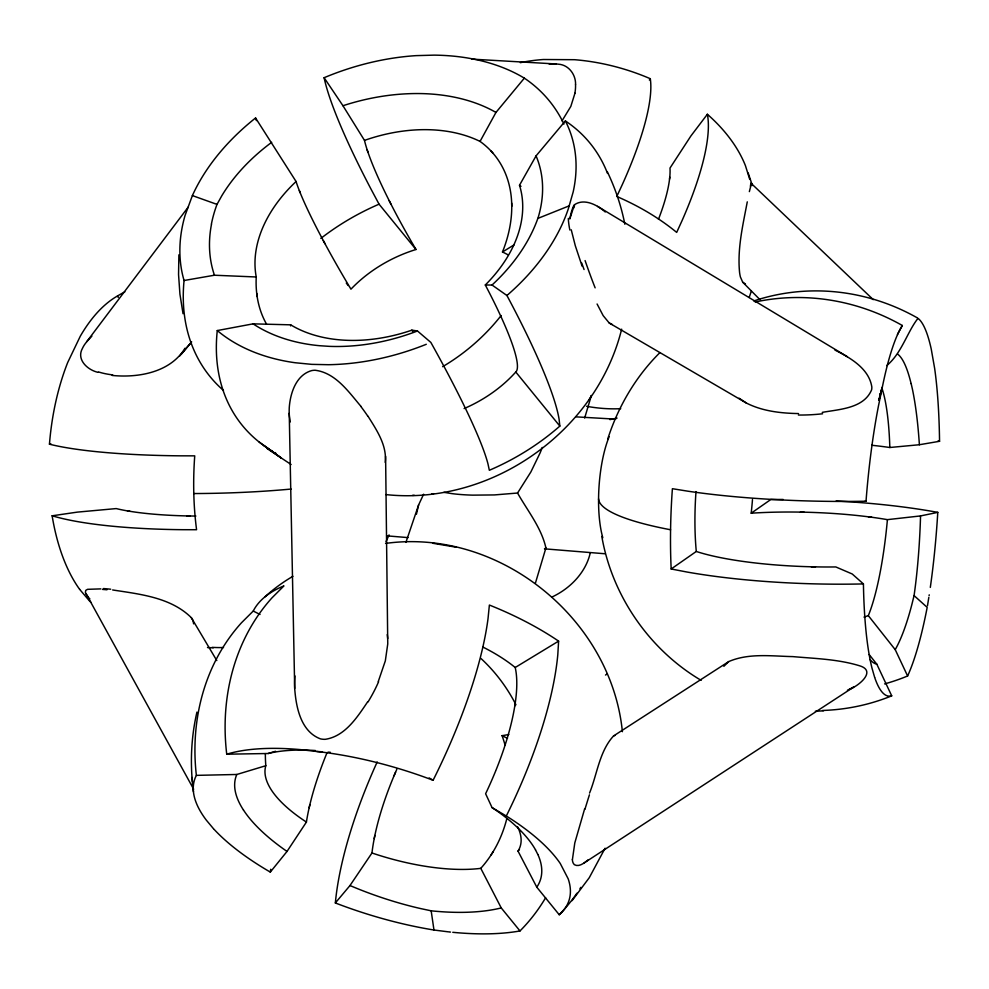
<?xml version="1.0" encoding="UTF-8"?>
<svg xmlns="http://www.w3.org/2000/svg" width="989" height="989" viewBox="0 0 989 989"><rect width="100%" height="100%" fill="white"/><g stroke="black" fill="none" stroke-linecap="round" stroke-linejoin="round"><path stroke-width="1.48" d="M368.093 416.357C376.673 430.116 387.119 445.409 385.216 462.395M535.37 583.275L545.916 547.931C541.416 527.767 527.57 510.794 517.556 493.029L494.352 494.933L472.643 495.143A48.535 8.765 -0.1 0 1 452.01 493.635L443.9 492.324M178.885 254.828L178.552 274.534L179.936 294.215L183.039 313.711M213.377 828.584L206.318 820.141A195.859 73.112 18.5 0 1 195.649 776.86L196.366 775.364A209.767 182.038 62.1 0 1 241.44 622.81L253.233 611.054A192.929 84.621 17.7 0 1 283.93 585.908L271.938 597.9A216.047 185.128 61.5 0 0 226.728 754.199L229.263 753.47A195.859 73.112 18.5 0 1 300.458 749.625L319.929 751.85A195.921 74.682 17.4 0 1 428.682 778.615L433.095 780.272A215.639 63.655 -63.9 0 0 488.034 618.558L489.382 605.045A192.929 84.621 17.7 0 1 558.612 641.119L557.796 654.743A213.327 69.996 -64.2 0 1 506.306 815.999L509.656 818.126A195.921 74.682 17.4 0 1 560.269 863.508L568.168 878.788A195.921 74.682 17.4 0 1 559.242 914.751L536.804 887.207L518.013 851.096A133.441 51.317 17.7 0 0 517.606 826.816M874.635 677.304L872.026 668.255A189.455 37.038 -85.8 0 1 863.508 588.072L863.422 583.918A208.667 41.909 1.7 0 1 686.762 571.988L671.172 568.984A189.418 49.475 -86 0 1 672.396 488.702L688.097 491.224A210.002 35.011 1.4 0 0 866.03 501.213L866.389 496.614A189.455 37.038 -85.8 0 1 878.504 405.737L882.064 388.492A189.381 34.924 -86.8 0 1 901.486 326.864L902.327 325.492A210.88 201.657 46.3 0 0 755.163 302.004M669.776 177.056L669.553 179.157M930.315 587.404L930.377 586.959A189.381 34.924 -86.8 0 0 937.782 512.376A208.667 41.909 1.7 0 0 836.138 500.978M515.269 702.759L514.774 705.973M929.091 595.675L929.227 594.822M416.431 514.193L418.619 504.922L423.613 494.203M928.832 597.381L927.472 605.75M880.692 390.692L880.791 390.086A33.515 25.801 -12.3 0 1 878.677 400.211M374.225 838.598L374.856 835.47M878.751 399.791L878.924 398.926M196.947 712.092C190.877 738.177 189.95 765.239 193.448 791.756M747.276 201.843C742.912 225.096 737.201 248.746 739.587 272.544A29.262 8.629 -84.1 0 0 740.402 276.957L742.69 282.186L759.985 299.679M749.353 191.619L751.417 183.583L873.25 299.642M574.955 93.238L570.814 106.429L562.012 120.868M880.062 394.079L880.42 395.031M879.753 394.982L879.938 394.117M309.161 807.753L309.891 804.626M937.782 512.376L920.549 515.924A161.281 31.549 -88.4 0 1 916.593 575.338A161.009 31.512 -88.4 0 1 914.071 595.601L911.945 604.192A160.762 36.754 -85.5 0 1 895.218 649.625L907.605 675.981A204.093 195.909 44.9 0 1 884.599 683.906M621.648 329.164C596.355 431.686 490.977 505.923 385.846 494.587M584.66 418.026L591.274 395.835M584.66 808.779L574.794 842.937L572.421 859.54M269.144 449.117A223.922 155.854 -38.9 0 1 217.271 330.561L253.073 323.848L290.692 324.837A140.042 97.021 -24 0 0 411.894 330.153L417.432 330.956L430.845 342.417A223.329 24.552 58.5 0 1 487.973 463.89L489.345 470.282A198.517 143.998 -24 0 0 559.836 426.086L515.788 372.012A144.555 21.251 58.8 0 0 515.949 356.25L515.454 354.322A144.555 21.251 58.8 0 0 495.885 305.836L494.191 302.374A144.555 21.251 58.8 0 0 485.302 284.993A140.042 97.021 -24 0 0 519.497 185.252L536.063 155.879L565.374 120.93L566.771 123.773A206.59 140.784 -22.9 0 1 573.163 191.977L568.428 208.506A206.676 143.368 -23.8 0 1 510.435 292.41L508.259 294.339M573.484 207.579L569.812 218.965A34.541 11.312 -88.3 0 1 574.04 205.044C583.955 197.763 597.356 204.946 605.256 211.98M589.543 793.067C597.195 774.239 599.421 751.207 613.588 735.915L728.757 661.567C748.784 652.901 771.568 656.164 792.795 656.609C814.998 658.575 837.72 659.144 859.194 665.659C877.305 670.802 858.662 685.847 849.971 689.073M405.91 542.368L418.619 504.922M749.168 297.504L751.356 291.063M607.778 438.881C618.174 406.627 635.729 376.562 659.861 352.665M495.551 771.247L494.117 774.708A138.757 45.42 -64.2 0 1 485.611 793.734L492.077 807.642L506.306 815.999M378.206 681.73L385.327 660.875L387.75 643.95L385.599 456.288M394.067 775.735L395.563 772.211M563.953 124.082A218.594 156.831 -39 0 0 524.343 78.143L521.388 76.413A206.59 140.784 -22.9 0 0 434.122 55.137L416.159 55.631A206.59 140.784 -22.9 0 0 324.108 77.711L342.96 105.736L364.484 140.389A144.555 21.251 58.8 0 0 415.986 249.5A114.563 83.014 -24 0 0 350.947 289.184A145.198 15.911 58.5 0 1 296.07 181.519L255.57 117.975A206.59 140.784 -22.9 0 0 192.385 195.587L185.03 215.553A206.676 143.368 -23.8 0 0 184.065 280.505A218.594 156.831 -39 0 0 223.477 390.457M386.031 541.651L389.073 534.901M377.192 761.938L376.71 763.001A213.327 69.996 -64.2 0 0 335.345 902.957A195.859 73.112 18.5 0 0 433.973 930.019L448.66 931.885M605.083 848.228L589.271 877.7L572.062 900.67M211.423 223.984A174.793 124.997 -23.5 0 1 216.999 204.389L221.82 195.735A175.622 119.508 -20.9 0 1 271.678 142.329M886.75 365.584C901.585 353.469 907.42 331.562 918.002 318.347A189.381 34.924 -86.8 0 1 931.255 349.142L934.63 368.291A189.381 34.924 -86.8 0 1 939.55 441.292L919.411 444.729L889.828 447.498A136.593 22.722 1.4 0 0 874.066 445.507L871.717 445.248M902.327 325.492L897.456 334.467M184.992 348.239C170.392 372.383 138.349 378.045 112.165 375.437M524.343 78.143L495.946 112.449L480.048 141.415A142.292 101.904 -39 0 1 502.474 251.997A114.563 83.014 -24 0 1 507.827 254.717M723.837 666.314L728.757 661.567M545.916 547.931L544.494 548.833L605.206 553.778M493.091 851.776L491.187 854.805M367.747 701.696C357.326 717.074 345.248 736.224 325.393 739.302A21.338 19.137 -63.8 0 1 321.623 739.092A21.399 19.199 -63.9 0 1 320.349 738.832C300.73 731.403 296.032 707.048 294.697 688.431L289.233 413.217M213.612 828.831A195.859 73.112 18.5 0 0 270.306 872.1L287.02 851.43L306.417 822.069A140.253 41.303 -63.9 0 1 327.087 752.555M880.68 392.435L881.545 391.149M396.861 769.232A138.757 45.42 -64.2 0 0 371.963 852.988L349.982 885.551L335.345 902.957M517.556 493.029L530.87 471.963L540.204 452.715A48.412 14.365 -61.3 0 0 542.219 447.436M649.34 80.01L650.292 78.712A159.847 104.08 17.7 0 0 574.547 59.699L543.381 59.513A159.847 104.08 17.7 0 0 520.313 62.678M188.244 207.072L85.289 343.616A21.202 10.805 -45.5 0 0 84.349 344.938A19.409 9.754 -45.7 0 0 82.458 348.351C76.141 359.625 87.613 369.997 97.96 372.334M749.674 179.157L745.409 165.596A159.822 104.068 17.7 0 0 707.358 114.267L690.891 135.975L669.998 168.068A118.482 33.379 -59.6 0 1 658.476 219.298M86.76 341.662L91.89 336.112M181.543 353.852L191.124 342.503M179.8 355.904L191.668 341.86M507.814 294.734L506.924 295.501A222.34 32.785 58.8 0 1 559.106 419.311L559.836 426.086M588.368 859.701C584.586 862.606 579.307 867.514 574.312 864.67L573.175 863.038A21.338 8.629 -64 0 1 572.359 859.614M671.172 568.984L696.293 551.466A135.728 27.185 1.7 0 0 835.816 566.944L852.234 573.991L863.422 583.918M752.481 499.519A109.198 28.458 -86 0 1 751.195 513.192L770.827 499.494L783.189 499.457M584.128 862.94L853.668 687.083L847.412 690.248M502.474 251.997L514.144 244.827M495.749 770.752A138.757 45.42 -64.2 0 0 515.207 667.501L558.612 641.119M492.028 285.017A174.361 124.602 -23.5 0 0 537.843 218.421L569.281 205.823M613.588 735.915L614.861 735.544M753.766 300.965L756.029 300.223A204.093 195.909 44.9 0 1 917.26 317.828M196.366 775.364L236.841 774.474L265.806 765.709A133.441 51.317 17.7 0 0 306.417 822.069M226.728 754.199L268.143 753.507L275.535 751.269M617.062 418.087L609.892 419.608M184.053 280.505L214.39 275.226L256.238 276.982A140.042 97.021 -24 0 1 296.07 181.519M79.602 589.308A164.594 85.474 -86 0 1 52.133 515.801L77.365 512.117L116.208 508.581A121.672 21.981 -1.4 0 0 195.871 516.06M822.242 412.376C839.55 409.261 863.929 408.432 871.63 389.765A20.472 16.492 18.5 0 0 871.828 386.959C868.997 368.501 850.206 357.721 834.926 350.057M124.837 291.891A188.343 162.777 70.8 0 0 117.567 295.934A164.594 85.388 -86 0 0 80.27 336.248L67.709 362.469A164.594 85.388 -86 0 0 49.45 444.185L50.983 443.999M751.195 513.192A135.728 27.185 1.7 0 1 887.417 519.645L920.549 515.924M385.562 543.418C498.852 527.718 611.165 618.422 622.39 731.675M549.254 64.248L553.939 63.914M431.699 493.808L433.639 493.696M412.524 495.378L414.206 495.279M823.491 710.868L815.344 711.215M800.385 512.117L804.144 512.191M190.345 515.998L186.649 515.912M798.543 413.575C780.717 413.254 762.321 411.201 746.25 402.968L609.236 323.007L603.154 315.615L597.084 303.994M815.492 566.87L811.24 566.771M485.302 284.993L492.065 285.042L506.924 295.501M207.505 647.535L213.265 647.844M556.263 63.976L471.629 59.117M100.866 588.888L87.551 589.32L85.722 590.396L85.4 592.485L193.659 789.222M575.845 416.851L615.751 419.151M316.764 751.479L322.439 751.813M328.051 752.147L330.289 752.283M386.6 535.828L408.024 537.608M452.777 932.306L455.954 932.602A195.921 74.682 17.4 0 0 519.991 930.946A209.767 182.038 62.1 0 0 545.619 897.74M450.502 932.083L449.587 931.984M112.647 589.963C139.919 594.166 170.874 597.381 191.334 617.68L216.801 660.578M868.367 516.814L871.754 517.259M456.226 547.201L432.811 543.27M129.967 511.301L127.383 510.868M519.991 930.946L501.238 907.927A166.164 68.154 16.8 0 1 452.158 912.254A165.892 68.043 16.8 0 1 431.179 910.82L420.894 908.631A166.486 64.396 20.1 0 1 349.995 885.538M612.265 324.503L609.236 323.007M192.385 195.587L216.999 204.389M745.471 284.016L742.69 282.186M253.233 611.054L260.058 614.466M505.07 745.051A136.655 118.482 62 0 0 502.066 735.655L507.505 738.387M274.843 452.505L275.671 452.974M291.137 464.533L267.277 448.697M701.152 680.358C649.303 649.761 612.117 595.749 601.807 536.446M271.555 450.613L272.371 451.095M746.25 402.968L739.055 398.196M597.554 206.355L847.35 356.72M429.177 777.898L429.98 778.38M430.771 778.85L433.095 780.272M269.948 449.624L270.751 450.119M263.667 445.433L281.346 458.043L259.155 442.034M865.35 500.718L866.03 501.213M914.071 595.588L927.188 607.394A189.455 37.038 -85.8 0 1 907.605 675.981M89.047 597.999L89.863 598.877M491.113 151.119L493.128 153.369M88.281 597.133L86.031 594.018M324.108 77.711A222.34 32.785 58.8 0 0 370.974 189.035L379.059 204.179L415.986 249.5M751.566 183.633L752.332 185.524M895.218 649.662L868.317 615.64A129.472 25.875 -86 0 0 887.417 519.645M822.551 710.461A210.88 201.657 46.3 0 0 891.719 695.848L876.847 664.237L869.17 654.545M360.824 406.232C348.487 391.656 335.518 372.816 315.157 370.245A20.373 15.49 35.9 0 0 311.56 370.628C296.156 375.054 290.37 392.893 289.283 407.32A125.739 86.253 -5.6 0 0 289.406 416.146L290.247 421.982M346.274 283.064L348.14 285.512M79.602 589.308L89.418 600.855A164.594 85.474 -86 0 0 90.803 602.177M535.506 849.897L537.843 854.484M325.01 243.727L323.304 240.55M371.963 852.988A133.441 51.317 17.7 0 0 480.79 868.354L501.238 907.927M390.803 203.845L389.172 200.631M607.258 171.616C615.269 188.318 621.29 206.046 624.838 224.243M117.555 295.934L118.247 297.429M300.199 192.731L299.346 190.605M582.101 266.177L575.301 245.717L571.246 229.794M367.871 151.997L367.142 149.809M748.166 172.951L752.11 184.758M911.141 383.559L912.365 388.961A161.158 31.5 -88.4 0 1 919.387 444.766M257.165 296.601L256.72 293.337M431.167 910.82L433.973 930.019M387.255 634.567L387.688 638.511M192.027 777.453L192.484 781.767M575.573 84.288C575.771 74.447 568.539 64.755 558.303 64.174A18.086 7.739 -9.1 0 0 554.087 63.951M193.634 623.861L193.065 620.869A30.127 13.772 17.4 0 0 191.297 617.68M511.672 203.079L511.746 206.342M574.51 205.353A17.79 11.683 62.2 0 1 573.805 207.863M515.788 372.012A114.563 83.014 -24 0 1 464.101 408.581M266.56 324.194A142.292 101.904 -39 0 1 256.238 276.982M364.484 140.389A140.042 97.021 -24 0 1 480.048 141.415M411.881 330.153A145.198 15.911 58.5 0 1 413.105 332.353M495.971 112.425A174.868 119.063 -21 0 0 426.494 93.757A175.263 119.298 -20.9 0 0 406.022 93.831A175.56 119.484 -20.9 0 0 342.96 105.736M536.063 155.879A174.855 119.039 -20.9 0 1 537.892 218.421M565.374 120.93A223.922 155.854 -38.9 0 1 607.53 173.421M320.832 238.423A198.517 143.998 -24 0 1 379.059 204.179M256.374 120.584A223.329 24.552 58.5 0 1 255.57 117.975M426.296 344.283A206.676 143.368 -23.8 0 1 328.422 364.706L311.745 364.36L295.167 362.74A206.676 143.368 -23.8 0 1 217.271 330.549M417.445 330.994A174.361 124.663 -23.5 0 1 329.164 346.348L319.694 345.717A174.966 125.109 -23.5 0 1 253.073 323.848M290.618 325.9A145.754 101.249 -38.9 0 1 290.692 324.837M519.497 185.264A145.754 101.249 -38.9 0 1 520.993 186.352M214.489 275.362A174.966 125.109 -23.5 0 1 211.51 224.169M501.126 315.54A149.735 105.65 -39 0 1 442.615 366.684M607.32 673.843A99.741 81.308 -24 0 1 605.503 675.042M590.223 552.999A63.185 50.328 -24 0 1 551.936 597.047M291.125 489.048A190.729 31.599 -1.2 0 1 193.795 493.548M670.579 529.758A212.944 39.152 1.6 0 1 598.568 498.889M602.82 537.769A67.672 20.744 -86 0 1 609.162 436.681M696.293 551.466A109.198 28.458 -86 0 1 695.996 491.595M52.12 515.751A187.242 33.898 -1.4 0 0 182.891 529.696L196.576 529.721A176.747 80.69 -86 0 1 194.734 455.855L180.95 455.83A188.219 28.273 -1.1 0 1 49.45 444.185M881.681 387.478A129.472 25.875 -86 0 1 889.828 447.498M868.317 615.64A133.033 127.655 45.1 0 1 863.99 617.087M937.992 441.057A210.002 35.011 1.4 0 1 939.55 441.292M223.514 647.548A188.343 162.777 70.8 0 1 212.103 647.362M897.579 354.099A160.552 31.425 -88.4 0 1 911.116 383.683M891.719 695.848A189.455 37.038 -85.8 0 1 874.721 677.539M876.86 664.2A160.762 36.754 -85.5 0 1 869.986 659.49M620.733 408.68A184.733 137.014 48.7 0 1 586.526 406.281M264.879 596.911A216.504 186.736 61.8 0 1 292.929 576.303M508.853 734.444A111.25 48.708 17.7 0 1 502.066 735.655M482.867 647.053A111.25 48.708 17.7 0 1 515.207 667.501M265.806 765.709A136.655 118.482 62 0 1 265.361 753.606M506.776 818.793A136.655 118.482 62 0 1 480.778 868.354M707.358 114.267A182.025 51.354 -59.6 0 1 681.928 220.918L676.686 232.403A173.582 104.463 17.7 0 0 616.777 196.477L622.155 184.918A183.719 46.57 -59.8 0 0 650.292 78.712M243.442 810.016A165.781 64.174 20.1 0 1 236.828 774.474M268.106 753.507A165.781 64.174 20.1 0 1 315.466 750.54M580.815 887.368A216.047 185.128 61.5 0 1 579.888 888.802M576.946 893.191A216.047 185.128 61.5 0 1 559.23 914.751M270.318 872.1A215.639 63.655 -63.9 0 1 270.714 869.257M492.139 807.617A165.472 67.845 16.8 0 1 535.543 849.897M287.008 851.43A166.436 64.396 20.1 0 1 251.231 820.301A166.152 64.297 20.1 0 1 243.479 810.028M519.448 849.477A140.747 120.485 61.4 0 1 518.026 851.096M537.855 854.484A166.053 68.093 16.8 0 1 536.792 887.207M480.914 658.439A144.184 124.243 61.7 0 1 515.949 704.786M591.323 395.476A64.137 36.284 17.7 0 1 589.16 399.68M360.651 406.219A122.525 46.706 41.6 0 1 367.92 416.32M294.697 688.431A114.823 105.613 0.4 0 1 294.982 675.932M378.577 681.767A113.154 74.694 -51.6 0 1 368.081 701.844M103.388 588.554A99.147 12.758 13.5 0 1 110.706 589.221M102.522 589.407A99.098 11.089 12.4 0 1 106.985 589.778M584.919 809.299A108.098 4.574 -73 0 1 589.419 794.835M575.524 84.312A93.275 47.373 -34.8 0 1 574.893 93.263M750.923 183.064A89.542 0.643 -79.1 0 1 750.391 186.291M569.874 230.029A38.484 20.794 76.4 0 1 568.316 218.421M584.054 269.527A118.136 8.518 72 0 1 581.717 263.012M595.131 287.848A119.521 14.427 73.4 0 1 585.092 260.589M822.625 413.773A111.337 62.554 -2.2 0 1 798.383 415.034M880.235 394.067A42.589 4.611 -73.2 0 1 879.06 399.296M112.721 374.893A93.794 44.913 -19.3 0 1 98.492 371.938"/></g></svg>
